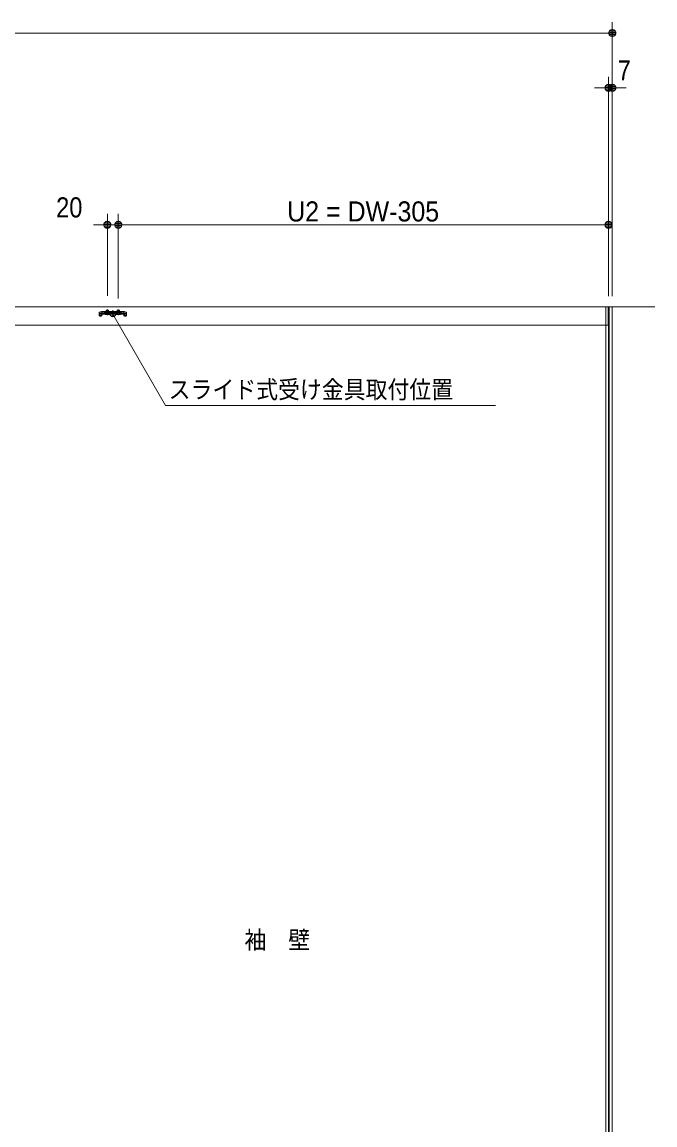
# Model space of a CAD drawing. Units: millimetres, scale not verified. Extents: x -6062 to 6062, y -3045 to 3045.
# Drawn here: x -2290 to -1135, y -1043 to 970 of the extents above; entities that cross this region are included whole.
import ezdxf
from ezdxf.enums import TextEntityAlignment as Align

# ---------------------------------------------------------------- set-up
doc = ezdxf.new("R2010")
doc.units = ezdxf.units.MM
doc.header["$LTSCALE"] = 20
for name, color, linetype, lineweight in [('0-0_2寸法-1', 7, 'Continuous', 9), ('0-1_0', 7, 'Continuous', 9), ('0-2_2寸法-3', 7, 'Continuous', 9), ('0-3_2寸法-2', 7, 'Continuous', 9), ('0-4_3一般', 7, 'Continuous', 9)]:
    doc.layers.add(name, color=color, linetype=linetype, lineweight=lineweight)
doc.styles.add('ＭＳ ゴシック', font='')
doc.styles.add('ＭＳ Ｐゴシック', font='')
doc.styles.get('ＭＳ ゴシック').set_extended_font_data('MS Gothic')
doc.styles.get('ＭＳ Ｐゴシック').set_extended_font_data('MS PGothic')

# ---------------------------------------------------------------- blocks, each defined once
blk = doc.blocks.new('_Dot')
at = {"layer": '0-1_0'}
for p, q in [((-10, 0), (-20, 0)), ((9.78, 2), (-9.78, 2)), ((7.99, 6), (-7.99, 6)), ((9.16, -3.98), (-9.16, -3.98)), ((6, -7.98), (-6, -7.98))]:
    blk.add_line(p, q, dxfattribs=at)
for points in [[(10, 0), (9.92, 1.25), (9.69, 2.49), (9.3, 3.68), (8.76, 4.82), (8.09, 5.88), (7.29, 6.85), (6.37, 7.71), (5.36, 8.44), (4.26, 9.05), (3.09, 9.51), (1.87, 9.82), (0.63, 9.98), (-0.63, 9.98), (-1.87, 9.82), (-3.09, 9.51), (-4.26, 9.05), (-5.36, 8.44), (-6.37, 7.71), (-7.29, 6.85), (-8.09, 5.88), (-8.76, 4.82), (-9.3, 3.68), (-9.69, 2.49), (-9.92, 1.25), (-10, 0), (0, 0)], [(-10, 0), (-9.92, -1.25), (-9.69, -2.49), (-9.3, -3.68), (-8.76, -4.82), (-8.09, -5.88), (-7.29, -6.85), (-6.37, -7.71), (-5.36, -8.44), (-4.26, -9.05), (-3.09, -9.51), (-1.87, -9.82), (-0.63, -9.98), (0.63, -9.98), (1.87, -9.82), (3.09, -9.51), (4.26, -9.05), (5.36, -8.44), (6.37, -7.71), (7.29, -6.85), (8.09, -5.88), (8.76, -4.82), (9.3, -3.68), (9.69, -2.49), (9.92, -1.25), (10, 0), (0, 0)]]:
    blk.add_lwpolyline(points, close=True, dxfattribs=at)
blk = doc.blocks.new('グループ-6')
at = {"layer": '0-4_3一般'}
for p, q in [((13056.5, 9000), (-61863.5, 9000)), ((11360, 9000), (11360, -38000))]:
    blk.add_line(p, q, dxfattribs=at)
blk = doc.blocks.new('グループ-7')
at = {"layer": '0-4_3一般'}
for p, q in [((-6972.4, 8882.1), (-6972.4, 8836.1)), ((-6940, 8699.1), (-6940, 8905.1)), ((-6940, 8867.1), (-6940, 8749.1)), ((-6907.6, 8836.1), (-6907.6, 8882.1)), ((-6900, 8836.1), (-6900, 8882.1)), ((-6740, 8884.2), (-6740, 8730.2)), ((-6580, 8882.1), (-6580, 8836.1)), ((-6500, 8882.1), (-6580, 8882.1)), ((-6572.4, 8882.1), (-6572.4, 8836.1)), ((-6540, 8699.1), (-6540, 8905.1)), ((-6540, 8867.1), (-6540, 8749.1)), ((-6507.6, 8836.1), (-6507.6, 8882.1)), ((-6500, 8836.1), (-6500, 8882.1)), ((-7238, 8808.1), (-7238, 8764.1)), ((-7238, 8808.1), (-7187.1, 8808.1)), ((-7238, 8764.1), (-7238, 8762.1)), ((-7187.1, 8762.1), (-7238, 8762.1)), ((-7238, 8762.1), (-7238, 8742.1)), ((-7238, 8742.1), (-7238, 8692.1)), ((-7214, 8742.1), (-7214, 8692.1)), ((-7214, 8692.1), (-7164, 8692.1)), ((-7214, 8668.1), (-7164, 8668.1)), ((-7172.5, 8822.6), (-7187.1, 8808.1)), ((-7168, 8762.1), (-7187.1, 8762.1)), ((-7159.1, 8836.1), (-7172.5, 8822.6)), ((-7168, 8762.1), (-7154.5, 8775.6)), ((-7164, 8742.1), (-7164, 8692.1)), ((-7140, 8836.1), (-7159.1, 8836.1)), ((-7154.5, 8775.6), (-7140, 8790.1)), ((-7140, 8790.1), (-7140, 8836.1)), ((-7120, 8836.1), (-7140, 8826.1)), ((-7140, 8836.1), (-7040, 8836.1)), ((-7120, 8790.1), (-7140, 8790.1)), ((-7140, 8766.1), (-7140, 8742.1)), ((-6340, 8766.1), (-7140, 8766.1)), ((-6340, 8742.1), (-7140, 8742.1)), ((-7140, 8742.1), (-7140, 8692.1)), ((-7040, 8836.1), (-7040, 8825.2)), ((-6440, 8836.1), (-7040, 8836.1)), ((-7040, 8815.2), (-7040, 8825.2)), ((-7040, 8815.2), (-7040, 8790.1)), ((-7040, 8790.1), (-7040, 8784.1)), ((-6450, 8815.2), (-7030, 8815.2)), ((-7030, 8774.1), (-6450, 8774.1)), ((-7015, 8742.1), (-6865, 8742.1)), ((-7015, 8732.1), (-7015, 8742.1)), ((-7005, 8722.1), (-7015, 8732.1)), ((-6865, 8732.1), (-7015, 8732.1)), ((-6875, 8722.1), (-7005, 8722.1)), ((-6962.8, 8758.9), (-6981, 8722.1)), ((-6980, 8836.1), (-6980, 8756.2)), ((-6980, 8756.2), (-6976.2, 8742.1)), ((-6972.4, 8756.2), (-6980, 8756.2)), ((-6976.2, 8742.1), (-6972.4, 8756.2)), ((-6972.4, 8836.1), (-6972.4, 8756.2)), ((-6907.6, 8756.2), (-6972.4, 8756.2)), ((-6940, 8771), (-6962.8, 8758.9)), ((-6940, 8713.6), (-6940, 8797.6)), ((-6917.2, 8758.9), (-6940, 8771)), ((-6899, 8722.1), (-6917.2, 8758.9)), ((-6907.6, 8756.2), (-6907.6, 8836.1)), ((-6900, 8756.2), (-6907.6, 8756.2)), ((-6903.8, 8742.1), (-6907.6, 8756.2)), ((-6903.8, 8742.1), (-6900, 8756.2)), ((-6900, 8756.2), (-6900, 8836.1)), ((-6865, 8732.1), (-6875, 8722.1)), ((-6865, 8742.1), (-6865, 8732.1)), ((-6740, 8651.9), (-6740, 8853.3)), ((-6580, 8836.1), (-6580, 8756.2)), ((-6580, 8756.2), (-6576.2, 8742.1)), ((-6576.2, 8742.1), (-6572.4, 8756.2)), ((-6572.4, 8836.1), (-6572.4, 8756.2)), ((-6540, 8713.6), (-6540, 8797.6)), ((-6507.6, 8756.2), (-6507.6, 8836.1)), ((-6503.8, 8742.1), (-6507.6, 8756.2)), ((-6500, 8756.2), (-6507.6, 8756.2)), ((-6503.8, 8742.1), (-6500, 8756.2)), ((-6500, 8756.2), (-6500, 8836.1)), ((-6440, 8836.1), (-6340, 8836.1)), ((-6440, 8825.2), (-6440, 8836.1)), ((-6440, 8815.2), (-6440, 8825.2)), ((-6440, 8790.1), (-6440, 8815.2)), ((-6440, 8784.1), (-6440, 8790.1)), ((-6340, 8826.1), (-6360, 8836.1)), ((-6340, 8790.1), (-6360, 8790.1)), ((-6320.9, 8836.1), (-6340, 8836.1)), ((-6340, 8766.1), (-6340, 8742.1)), ((-6340, 8692.1), (-6340, 8742.1)), ((-6312, 8762.1), (-6325.5, 8775.6)), ((-6320.9, 8836.1), (-6307.5, 8822.6)), ((-6316, 8692.1), (-6316, 8742.1)), ((-6316, 8692.1), (-6266, 8692.1)), ((-6316, 8668.1), (-6266, 8668.1)), ((-6312, 8762.1), (-6292.9, 8762.1)), ((-6292.9, 8808.1), (-6307.5, 8822.6)), ((-6292.9, 8808.1), (-6242, 8808.1)), ((-6242, 8762.1), (-6292.9, 8762.1)), ((-6266, 8762.1), (-6266, 8742.1)), ((-6266, 8692.1), (-6266, 8742.1)), ((-6242, 8764.1), (-6242, 8808.1)), ((-6242, 8764.1), (-6242, 8762.1)), ((-6242, 8692.1), (-6242, 8742.1))]:
    blk.add_line(p, q, dxfattribs=at)
for points in [[(-59990, 8340), (11350, 8340), (11350, 9000), (-59990, 9000)], [(-6615, 8732.1), (-6615, 8742.1), (-6465, 8742.1), (-6465, 8732.1)]]:
    blk.add_lwpolyline(points, close=True, dxfattribs=at)
for points in [[(-6900, 8882.1), (-6980, 8882.1), (-6980, 8836.1)], [(-12642, -38000), (11360, -38000), (11360, 8840)], [(-7214, 8742.1), (-7214, 8762.1), (-7238, 8762.1)], [(-7040, 8790.1), (-7120, 8790.1), (-7140, 8780.1), (-7140, 8790.1)], [(-6465, 8732.1), (-6475, 8722.1), (-6605, 8722.1), (-6615, 8732.1)], [(-6499, 8722.1), (-6517.2, 8758.9), (-6540, 8771), (-6562.8, 8758.9), (-6581, 8722.1)], [(-6507.6, 8756.2), (-6572.4, 8756.2), (-6580, 8756.2)], [(-6340, 8790.1), (-6340, 8780.1), (-6360, 8790.1), (-6440, 8790.1)], [(-6340, 8836.1), (-6340, 8790.1), (-6325.5, 8775.6)], [(-6242, 8742.1), (-6242, 8762.1), (-6266, 8762.1)]]:
    blk.add_lwpolyline(points, dxfattribs=at)
for centre, radius, start, end in [((-7214, 8692.1), 24, 180, 270), ((-7187.1, 8808.1), 46, 270, 315), ((-7140, 8790.1), 46, 90, 135), ((-7140, 8742.1), 24, 90, 180), ((-7164, 8692.1), 24, 270, 0), ((-7030, 8825.2), 10, 180, 270), ((-7030, 8784.1), 10, 180, 270), ((-6450, 8825.2), 10, 270, 0), ((-6450, 8784.1), 10, 270, 0), ((-6340, 8790.1), 46, 45, 90), ((-6340, 8742.1), 24, 0, 90), ((-6316, 8692.1), 24, 180, 270), ((-6292.9, 8808.1), 46, 225, 270), ((-6266, 8692.1), 24, 270, 0)]:
    blk.add_arc(centre, radius, start, end, dxfattribs=at)
blk = doc.blocks.new('グループ-8')
at = {"layer": '0-4_3一般'}
for name in ['グループ-6', 'グループ-7']:
    blk.add_blockref(name, (0, 0), dxfattribs=at)
blk = doc.blocks.new('グループ-21')
at = {"layer": '0-4_3一般'}
for p, q in [((11260, 9000), (11500, 9000)), ((11260, -38000), (11260, 9000)), ((11380, 9000), (11380, -38000)), ((11500, 9000), (11500, -38000))]:
    blk.add_line(p, q, dxfattribs=at)

msp = doc.modelspace()

# ---------------------------------------------------------------- linework, layer by layer
at = {"layer": '0-0_2寸法-1'}
for p, q in [((-1212.5, 870), (-1212.5, 970)), ((-1225.21, 950), (-4781.79, 950)), ((-2114.5, 465.25), (-2114.5, 620)), ((-1219.5, 470), (-1219.5, 620)), ((-2101.79, 600), (-1232.21, 600))]:
    msp.add_line(p, q, dxfattribs=at)
at = {"layer": '0-2_2寸法-3'}
for p, q in [((-2119.61, 438.1), (-2129.39, 438.1)), ((-2120.5, 434.1), (-2128.5, 434.1)), ((-2124.33, 442.1), (-2124.67, 442.1)), ((-2124.33, 442.1), (-2124.67, 442.1))]:
    msp.add_line(p, q, dxfattribs=at)
msp.add_lwpolyline([(-1426.09, 270), (-2028.02, 270), (-2124.5, 437.1)], dxfattribs=at)
msp.add_circle((-2124.5, 437.1), 5.01, dxfattribs=at)
msp.add_circle((-2124.5, 437.1), 5.01, dxfattribs=at)
at = {"layer": '0-3_2寸法-2'}
for p, q in [((-1219.5, 620), (-1219.5, 870)), ((-1212.5, 470), (-1212.5, 870)), ((-1232.21, 850), (-1244.92, 850)), ((-1212.5, 850), (-1219.5, 850)), ((-1199.79, 850), (-1187.08, 850)), ((-2134.5, 470.6), (-2134.5, 620)), ((-2114.5, 470.6), (-2114.5, 620)), ((-2147.21, 600), (-2159.92, 600)), ((-2114.5, 600), (-2134.5, 600)), ((-2101.79, 600), (-2089.08, 600))]:
    msp.add_line(p, q, dxfattribs=at)

# ---------------------------------------------------------------- block references
at = {"layer": '0-0_2寸法-1', "xscale": 0.6356201, "yscale": 0.6356201}
for p in [(-1212.5, 950), (-1219.5, 600)]:
    msp.add_blockref('_Dot', p, dxfattribs=at)
at = {"layer": '0-0_2寸法-1', "xscale": 0.6356201, "yscale": 0.6356201, "rotation": 180}
msp.add_blockref('_Dot', (-2114.5, 600), dxfattribs=at)
at = {"layer": '0-3_2寸法-2', "xscale": 0.6356201, "yscale": 0.6356201}
for p in [(-1219.5, 850), (-2134.5, 600)]:
    msp.add_blockref('_Dot', p, dxfattribs=at)
at = {"layer": '0-3_2寸法-2', "xscale": 0.6356201, "yscale": 0.6356201, "rotation": 180}
for p in [(-1212.5, 850), (-2114.5, 600)]:
    msp.add_blockref('_Dot', p, dxfattribs=at)
at = {"layer": '0-4_3一般', "xscale": 0.05, "yscale": 0.05}
for name in ['グループ-8', 'グループ-21']:
    msp.add_blockref(name, (-1787.5, 0), dxfattribs=at)

# ---------------------------------------------------------------- texts
at = {"layer": '0-0_2寸法-1', "style": 'ＭＳ Ｐゴシック', "width": 0.95}
msp.add_text('U2 = DW-305', height=36.69, dxfattribs=at).set_placement((-1806.18, 595.04), align=Align.BOTTOM_LEFT)
at = {"layer": '0-2_2寸法-3', "style": 'ＭＳ ゴシック', "width": 0.9}
for s, p in [('スライド式受け金具取付位置', (-2022.62, 273.34)), ('袖\u3000壁', (-1884.14, -731.22))]:
    msp.add_text(s, height=32.55, dxfattribs=at).set_placement(p, align=Align.BOTTOM_LEFT)
at = {"layer": '0-3_2寸法-2', "style": 'ＭＳ Ｐゴシック', "width": 0.9}
for s, p in [('7', (-1202.62, 852.48)), ('20', (-2227.98, 602.48))]:
    msp.add_text(s, height=36.66, dxfattribs=at).set_placement(p, align=Align.BOTTOM_LEFT)

doc.saveas('drawing.dxf')
